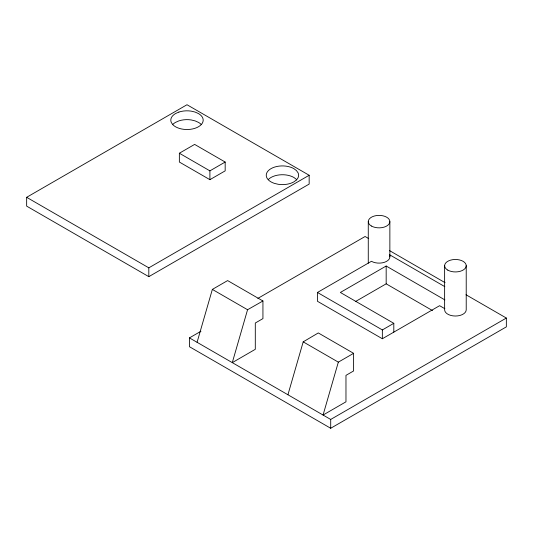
<?xml version="1.0" encoding="UTF-8"?>
<svg xmlns="http://www.w3.org/2000/svg" width="533" height="533" viewBox="0 0 533 533"><rect width="100%" height="100%" fill="white"/><g stroke="black" fill="none" stroke-linecap="round" stroke-linejoin="round"><path stroke-width="0.8" d="M389.496 255.28A10.8 6.236 0 0 1 384.466 262.289A10.8 6.236 0 0 1 371.434 261.297L317.455 292.464L317.455 301.278L382.354 338.748L439.618 305.689L444.868 308.72M368.27 263.209L368.27 221.621M355.391 301.598L386.172 283.829L386.172 266.014L444.868 299.899M389.863 256.893L389.87 221.621M393.807 332.139L393.807 323.324L340.36 292.464L386.172 266.014M444.622 265.707L444.622 309.786A10.8 6.236 0 0 0 455.422 316.022A10.8 6.236 0 0 0 466.222 309.793L466.222 265.707M197.077 342.306L212.354 289.406L227.624 280.585L262.936 300.978L262.936 318.607L255.3 323.018L255.3 349.308L232.288 362.633L247.559 309.733L262.936 300.978M287.927 394.753L303.197 341.853L318.294 332.938L353.606 353.326L353.606 370.955L345.97 375.365L345.97 401.815L323.065 415.04L338.335 362.14L353.606 353.326M26.65 197.31L186.996 104.734L309.16 175.27L309.16 184.085L148.814 276.66L26.65 206.124L26.65 197.31L148.814 267.839L309.16 175.27M179.361 153.224L194.632 144.41L225.173 162.045L225.173 170.86L209.902 179.674L179.361 162.045L179.361 153.224L209.902 170.86L225.173 162.045M465.989 294.749L506.35 318.048L506.35 326.869L330.7 428.265L189.442 346.71L189.442 337.895L200.961 331.246M257.832 298.413L365.092 236.499L368.696 238.577M317.455 292.464L382.354 329.934L393.807 323.324M189.442 337.895L330.7 419.451L506.35 318.048M389.596 250.643L445.088 282.683M389.523 254.721L444.815 286.647M386.172 283.829L432.49 310.572M212.354 289.406L247.559 309.733M303.197 341.853L338.335 362.14M296.461 179.408L293.89 177.469A16.197 9.354 0 0 0 268.412 179.408M382.354 329.934L382.354 338.748M330.7 419.451L330.7 428.265M209.902 170.86L209.902 179.674M148.814 267.839L148.814 276.66M172.965 124.302A16.197 9.354 0 0 1 175.544 122.37L178.895 120.884A16.197 9.354 0 0 1 191.187 119.945L195.091 120.884L198.449 122.37A16.197 9.354 0 0 1 201.021 124.302M296.461 179.941L293.89 181.88A16.197 9.354 0 0 1 278.246 184.298L274.335 183.365A16.197 9.354 0 0 1 269.585 169.574A16.197 9.354 0 0 1 293.89 168.655L296.461 170.593L298.08 172.845A16.197 9.354 0 0 1 296.461 179.941M178.895 112.063L175.544 113.549A16.197 9.354 0 0 0 171.346 122.583L172.965 124.842A16.197 9.354 0 0 0 196.857 127.58A16.197 9.354 0 0 0 198.449 113.549L195.091 112.063L191.187 111.131A16.197 9.354 0 0 0 178.895 112.063M447.787 270.111A10.8 6.236 0 0 0 465.855 267.319A10.8 6.236 0 0 0 452.63 259.684A10.8 6.236 0 0 0 447.787 270.111M371.434 226.032A10.8 6.236 0 0 0 389.496 223.234A10.8 6.236 0 0 0 376.271 215.599A10.8 6.236 0 0 0 371.434 226.032"/></g></svg>
